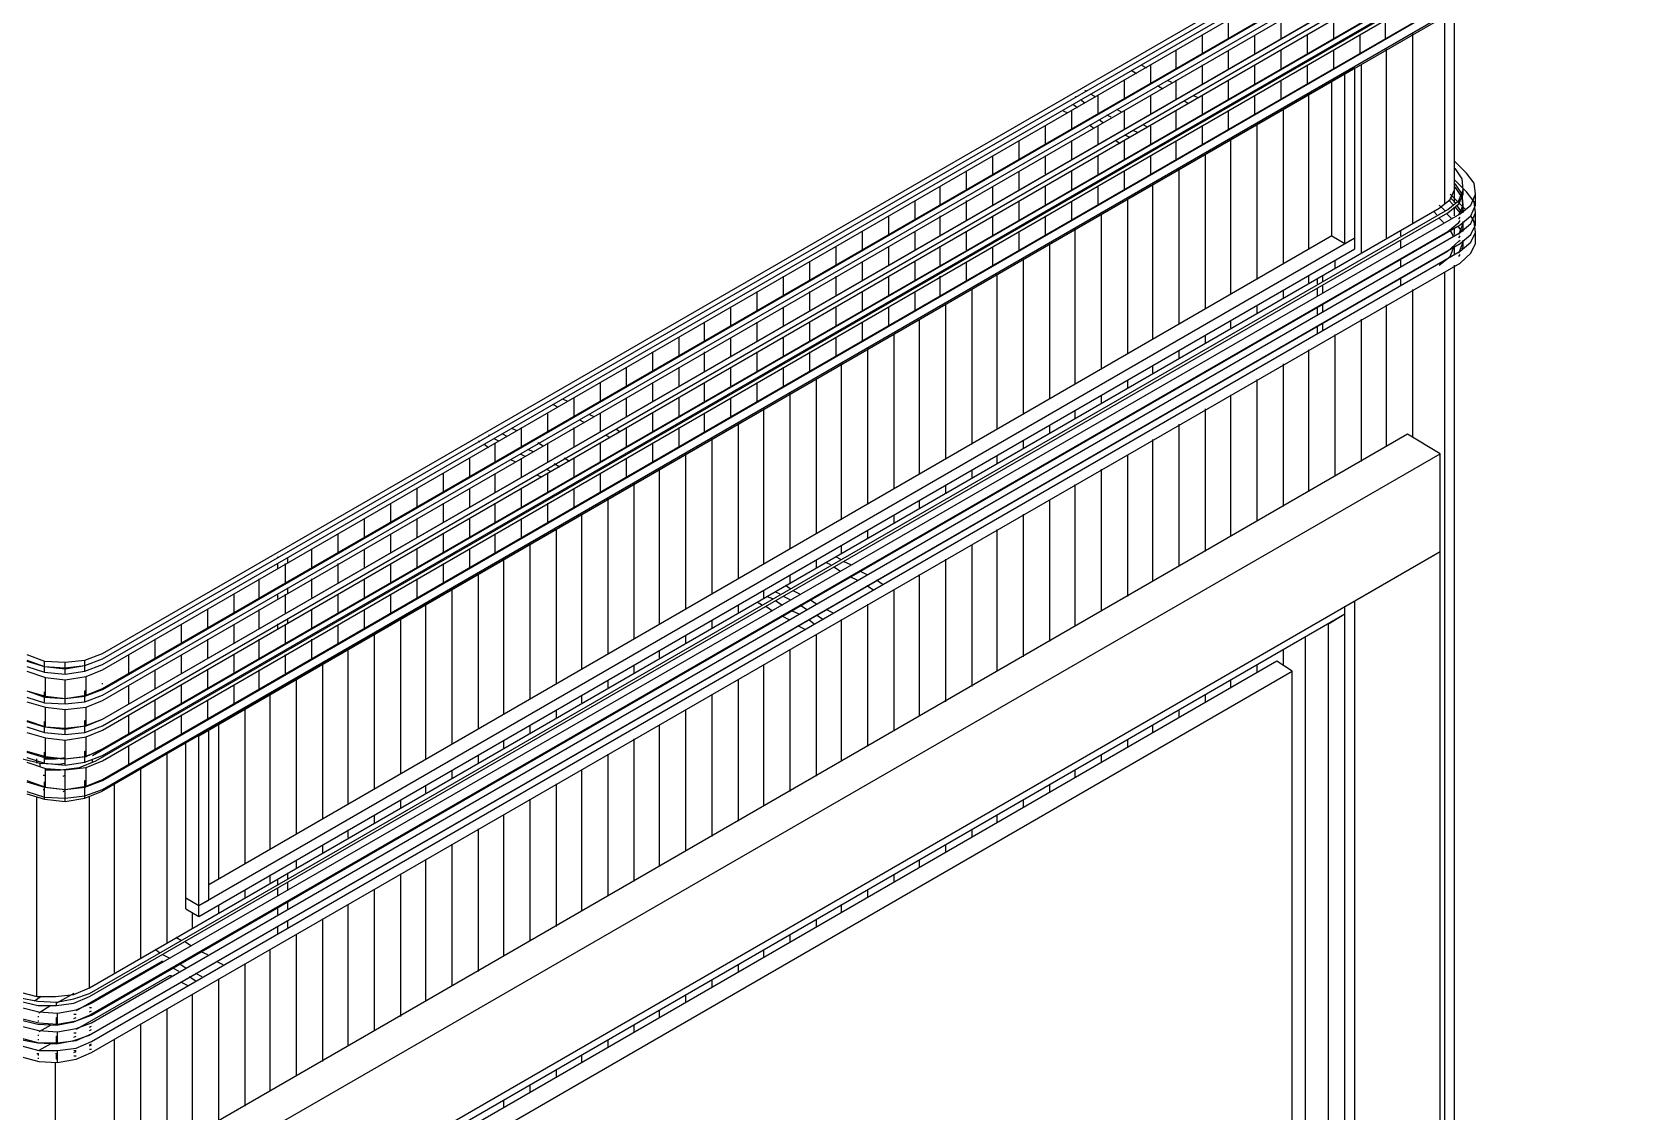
# Model space of a CAD drawing. Header units: inches. Extents: x 0.3 to 16.2, y 0.3 to 11.4.
# Drawn here: x 13.298 to 13.869, y 8.403 to 8.79 of the extents above; entities that cross this region are included whole.
import ezdxf

# ---------------------------------------------------------------- set-up
doc = ezdxf.new("R2010")
doc.units = ezdxf.units.IN
doc.header["$LTSCALE"] = 0.009843
doc.header["$MEASUREMENT"] = 0
doc.layers.add('GEOMETRY', color=7, linetype='Continuous')

msp = doc.modelspace()

# ---------------------------------------------------------------- linework, layer by layer
at = {"layer": 'GEOMETRY'}
for p, q in [((13.32323, 8.56693), (13.86535, 8.87992)), ((13.32323, 8.56693), (13.86535, 8.87992)), ((13.32323, 8.56496), (13.86535, 8.87795)), ((13.32323, 8.56496), (13.86535, 8.87795)), ((13.32323, 8.56496), (13.86535, 8.87795)), ((13.32323, 8.56299), (13.86535, 8.87598)), ((13.32323, 8.56102), (13.8685, 8.87598)), ((13.32323, 8.56102), (13.8685, 8.87598)), ((13.32323, 8.55433), (13.8685, 8.86929)), ((13.32323, 8.55394), (13.86535, 8.86732)), ((13.32323, 8.55394), (13.86535, 8.86732)), ((13.32323, 8.55394), (13.86535, 8.86732)), ((13.32323, 8.55197), (13.86535, 8.86496)), ((13.32323, 8.55), (13.8685, 8.86496)), ((13.32323, 8.55), (13.8685, 8.86496)), ((13.32323, 8.54331), (13.8685, 8.85827)), ((13.32323, 8.54331), (13.86535, 8.8563)), ((13.32323, 8.54331), (13.86535, 8.8563)), ((13.32323, 8.54331), (13.86535, 8.8563)), ((13.32323, 8.54094), (13.86535, 8.85433)), ((13.32323, 8.53937), (13.8685, 8.85433)), ((13.32323, 8.53937), (13.8685, 8.85433)), ((13.32323, 8.53268), (13.8685, 8.84724)), ((13.32323, 8.53228), (13.86535, 8.84528)), ((13.32323, 8.53228), (13.86535, 8.84528)), ((13.32323, 8.53228), (13.86535, 8.84528)), ((13.32323, 8.53031), (13.86535, 8.84331)), ((13.32323, 8.52835), (13.8685, 8.84331)), ((13.32323, 8.52835), (13.8685, 8.84331)), ((13.32323, 8.52165), (13.8685, 8.83661)), ((13.32323, 8.52126), (13.86535, 8.83465)), ((13.32323, 8.51811), (13.86299, 8.82992)), ((13.32283, 8.51732), (13.85748, 8.82598)), ((13.31969, 8.53031), (13.81575, 8.81693)), ((13.31969, 8.53031), (13.81575, 8.81693)), ((13.32087, 8.52835), (13.82874, 8.82165)), ((13.32087, 8.52835), (13.82874, 8.82165)), ((13.72756, 8.7878), (13.72756, 8.79449)), ((13.74646, 8.7878), (13.74646, 8.79449)), ((13.76535, 8.7878), (13.76535, 8.79449)), ((13.78386, 8.7878), (13.78386, 8.79449)), ((13.80512, 8.72835), (13.80512, 8.79567)), ((13.80866, 8.73346), (13.80866, 8.79803)), ((13.80866, 8.72874), (13.80866, 8.79803)), ((13.71811, 8.78228), (13.71811, 8.78898)), ((13.73701, 8.78228), (13.73701, 8.78898)), ((13.75591, 8.78228), (13.75591, 8.78898)), ((13.7748, 8.78228), (13.7748, 8.78898)), ((13.7937, 8.72126), (13.7937, 8.78937)), ((13.70866, 8.77677), (13.70866, 8.78346)), ((13.72756, 8.77677), (13.72756, 8.78346)), ((13.74646, 8.77677), (13.74646, 8.78346)), ((13.76535, 8.77677), (13.76535, 8.78346)), ((13.78425, 8.71614), (13.78425, 8.78386)), ((13.35787, 8.5374), (13.77283, 8.77717)), ((13.69094, 8.77717), (13.69094, 8.77717)), ((13.69094, 8.77717), (13.69094, 8.77717)), ((13.69449, 8.77953), (13.69449, 8.77913)), ((13.69449, 8.77953), (13.69449, 8.77913)), ((13.69606, 8.77835), (13.69803, 8.77717)), ((13.69606, 8.77835), (13.69803, 8.77717)), ((13.69961, 8.77126), (13.69961, 8.77835)), ((13.71811, 8.77126), (13.71811, 8.77835)), ((13.73701, 8.77126), (13.73701, 8.77835)), ((13.75591, 8.77126), (13.75591, 8.77835)), ((13.76929, 8.7752), (13.77283, 8.77717)), ((13.76929, 8.7752), (13.77283, 8.77717)), ((13.77283, 8.71614), (13.77283, 8.77717)), ((13.7752, 8.71063), (13.7752, 8.77835)), ((13.69016, 8.76614), (13.69016, 8.77283)), ((13.69252, 8.77638), (13.69449, 8.7752)), ((13.69252, 8.77638), (13.69449, 8.7752)), ((13.70551, 8.77283), (13.70709, 8.77205)), ((13.70551, 8.77283), (13.70709, 8.77205)), ((13.70866, 8.76614), (13.70866, 8.77283)), ((13.72756, 8.76614), (13.72756, 8.77283)), ((13.74646, 8.76614), (13.74646, 8.77283)), ((13.76457, 8.71693), (13.76457, 8.77244)), ((13.76929, 8.71417), (13.76929, 8.7752)), ((13.67283, 8.76654), (13.67244, 8.76693)), ((13.67598, 8.76457), (13.67441, 8.76575)), ((13.67638, 8.7689), (13.67598, 8.7689)), ((13.67953, 8.76693), (13.67795, 8.76772)), ((13.68071, 8.76063), (13.68071, 8.76732)), ((13.69961, 8.76063), (13.69961, 8.76732)), ((13.70197, 8.77087), (13.70394, 8.76969)), ((13.70197, 8.77087), (13.70394, 8.76969)), ((13.71496, 8.76732), (13.71654, 8.76654)), ((13.71496, 8.76732), (13.71654, 8.76654)), ((13.71811, 8.76063), (13.71811, 8.76732)), ((13.73701, 8.76063), (13.73701, 8.76732)), ((13.7563, 8.7122), (13.7563, 8.76772)), ((13.66614, 8.76299), (13.66614, 8.76299)), ((13.66811, 8.76181), (13.66969, 8.76102)), ((13.66969, 8.76496), (13.66969, 8.76496)), ((13.66969, 8.76496), (13.66969, 8.76496)), ((13.66969, 8.76496), (13.66969, 8.76496)), ((13.66969, 8.76496), (13.66969, 8.76496)), ((13.67126, 8.75512), (13.67126, 8.76181)), ((13.67165, 8.76417), (13.67323, 8.76299)), ((13.67165, 8.76417), (13.67323, 8.76299)), ((13.67165, 8.76417), (13.67323, 8.76299)), ((13.67165, 8.76417), (13.67323, 8.76299)), ((13.68543, 8.75945), (13.68386, 8.76024)), ((13.68898, 8.76142), (13.6874, 8.7622)), ((13.69016, 8.75512), (13.69016, 8.76181)), ((13.70866, 8.75512), (13.70866, 8.76181)), ((13.71142, 8.76535), (13.71299, 8.76457)), ((13.71142, 8.76535), (13.71299, 8.76457)), ((13.72756, 8.75512), (13.72756, 8.76181)), ((13.74724, 8.70669), (13.74724, 8.7622)), ((13.66181, 8.74961), (13.66181, 8.7563)), ((13.67756, 8.75669), (13.67913, 8.75551)), ((13.68071, 8.74961), (13.68071, 8.7563)), ((13.6811, 8.75866), (13.68268, 8.75748)), ((13.6811, 8.75866), (13.68268, 8.75748)), ((13.6811, 8.75866), (13.68268, 8.75748)), ((13.6811, 8.75866), (13.68268, 8.75748)), ((13.69488, 8.75394), (13.69331, 8.75472)), ((13.69843, 8.75591), (13.69685, 8.75669)), ((13.69961, 8.74961), (13.69961, 8.7563)), ((13.71811, 8.74961), (13.71811, 8.7563)), ((13.7378, 8.70118), (13.7378, 8.75709)), ((13.65236, 8.74409), (13.65236, 8.75118)), ((13.67126, 8.74409), (13.67126, 8.75118)), ((13.68701, 8.75118), (13.68858, 8.75)), ((13.69016, 8.75315), (13.69213, 8.75236)), ((13.69016, 8.75315), (13.69213, 8.75236)), ((13.69016, 8.75315), (13.69213, 8.75236)), ((13.69016, 8.75315), (13.69213, 8.75236)), ((13.69016, 8.74409), (13.69016, 8.75118)), ((13.70866, 8.74409), (13.70866, 8.75118)), ((13.72835, 8.69606), (13.72835, 8.75157)), ((13.64291, 8.73898), (13.64291, 8.74567)), ((13.66181, 8.73898), (13.66181, 8.74567)), ((13.68071, 8.73898), (13.68071, 8.74567)), ((13.69961, 8.73898), (13.69961, 8.74567)), ((13.71929, 8.69055), (13.71929, 8.74606)), ((13.81299, 8.73937), (13.80866, 8.7437)), ((13.63346, 8.73346), (13.63346, 8.74016)), ((13.65236, 8.73346), (13.65236, 8.74016)), ((13.67126, 8.73346), (13.67126, 8.74016)), ((13.69016, 8.73346), (13.69016, 8.74016)), ((13.70984, 8.68504), (13.70984, 8.74094)), ((13.80906, 8.74094), (13.80866, 8.74094)), ((13.81299, 8.73268), (13.80866, 8.73701)), ((13.81142, 8.7374), (13.80906, 8.74094)), ((13.81181, 8.73346), (13.81142, 8.7374)), ((13.81575, 8.73583), (13.81299, 8.73937)), ((13.62402, 8.72795), (13.62402, 8.73465)), ((13.64291, 8.72795), (13.64291, 8.73465)), ((13.66181, 8.72795), (13.66181, 8.73465)), ((13.68071, 8.72795), (13.68071, 8.73465)), ((13.70039, 8.67992), (13.70039, 8.73543)), ((13.80709, 8.72992), (13.80866, 8.73346)), ((13.8126, 8.72638), (13.80709, 8.73189)), ((13.80906, 8.73543), (13.80866, 8.73543)), ((13.80906, 8.73425), (13.80866, 8.73425)), ((13.81142, 8.73189), (13.80906, 8.73543)), ((13.81142, 8.73071), (13.80906, 8.73425)), ((13.81024, 8.72953), (13.81181, 8.73346)), ((13.81024, 8.72953), (13.81181, 8.73346)), ((13.81024, 8.72835), (13.81181, 8.73189)), ((13.81181, 8.72795), (13.81142, 8.73189)), ((13.81181, 8.73189), (13.81181, 8.73346)), ((13.81575, 8.72913), (13.81299, 8.73268)), ((13.81457, 8.72795), (13.81614, 8.73189)), ((13.81457, 8.72795), (13.81614, 8.73189)), ((13.81614, 8.73189), (13.81575, 8.73583)), ((13.81614, 8.72795), (13.81614, 8.73189)), ((13.3185, 8.44685), (13.80315, 8.72677)), ((13.3185, 8.44488), (13.8063, 8.72638)), ((13.3185, 8.44488), (13.8063, 8.72638)), ((13.61496, 8.72244), (13.61496, 8.72953)), ((13.63346, 8.72244), (13.63346, 8.72953)), ((13.65236, 8.72244), (13.65236, 8.72913)), ((13.67126, 8.72244), (13.67126, 8.72913)), ((13.69134, 8.67441), (13.69134, 8.72992)), ((13.80236, 8.72441), (13.80118, 8.72559)), ((13.80315, 8.72677), (13.80709, 8.72992)), ((13.80512, 8.72598), (13.80315, 8.72795)), ((13.8063, 8.72638), (13.81024, 8.72953)), ((13.8063, 8.72638), (13.81024, 8.72953)), ((13.8063, 8.7252), (13.81024, 8.72835)), ((13.80827, 8.72795), (13.80669, 8.72953)), ((13.80906, 8.72874), (13.80709, 8.73071)), ((13.80866, 8.72402), (13.80866, 8.72717)), ((13.81063, 8.7252), (13.80906, 8.72717)), ((13.81142, 8.7252), (13.80945, 8.72795)), ((13.81024, 8.72441), (13.81181, 8.72795)), ((13.81024, 8.72441), (13.81181, 8.72795)), ((13.81063, 8.7248), (13.81457, 8.72795)), ((13.81063, 8.7248), (13.81457, 8.72795)), ((13.81181, 8.72677), (13.81142, 8.73071)), ((13.81142, 8.72559), (13.81181, 8.72677)), ((13.81142, 8.72559), (13.81181, 8.72677)), ((13.81142, 8.72559), (13.81181, 8.72677)), ((13.81181, 8.72677), (13.81181, 8.72795)), ((13.81181, 8.7252), (13.81181, 8.72677)), ((13.81457, 8.72402), (13.81614, 8.72795)), ((13.81614, 8.7252), (13.81575, 8.72913)), ((13.3185, 8.4437), (13.8063, 8.7252)), ((13.31929, 8.44134), (13.81063, 8.7248)), ((13.31929, 8.44134), (13.81063, 8.7248)), ((13.31929, 8.43701), (13.81063, 8.72087)), ((13.60551, 8.71693), (13.60551, 8.72402)), ((13.62402, 8.71693), (13.62402, 8.72402)), ((13.64291, 8.71693), (13.64291, 8.72402)), ((13.66181, 8.71693), (13.66181, 8.72402)), ((13.68189, 8.6689), (13.68189, 8.7248)), ((13.80472, 8.72165), (13.80315, 8.72323)), ((13.80748, 8.72323), (13.80591, 8.7248)), ((13.8063, 8.7185), (13.81024, 8.72165)), ((13.81142, 8.7185), (13.80984, 8.72047)), ((13.81024, 8.72283), (13.81063, 8.72362)), ((13.81024, 8.72283), (13.81063, 8.72362)), ((13.81024, 8.72283), (13.81063, 8.72362)), ((13.81024, 8.72165), (13.81063, 8.72244)), ((13.81024, 8.71732), (13.81181, 8.72126)), ((13.81024, 8.71732), (13.81181, 8.72126)), ((13.81063, 8.72087), (13.81457, 8.72402)), ((13.81063, 8.71811), (13.81457, 8.72126)), ((13.81063, 8.71811), (13.81457, 8.72126)), ((13.81181, 8.72126), (13.81181, 8.72205)), ((13.81181, 8.71969), (13.81181, 8.72205)), ((13.81181, 8.71969), (13.81181, 8.72126)), ((13.81457, 8.72126), (13.81614, 8.7252)), ((13.81457, 8.72126), (13.81614, 8.7252)), ((13.81575, 8.72205), (13.81457, 8.72402)), ((13.81457, 8.71732), (13.81614, 8.72087)), ((13.81614, 8.71811), (13.81575, 8.72205)), ((13.81614, 8.72087), (13.81614, 8.7252)), ((13.3185, 8.43701), (13.8063, 8.7185)), ((13.31929, 8.43425), (13.81063, 8.71811)), ((13.31929, 8.43425), (13.81063, 8.71811)), ((13.31929, 8.43031), (13.81063, 8.71417)), ((13.35787, 8.47638), (13.77283, 8.71614)), ((13.35787, 8.47638), (13.77283, 8.71614)), ((13.76457, 8.71693), (13.36142, 8.48386)), ((13.59606, 8.71181), (13.59606, 8.7185)), ((13.61496, 8.71181), (13.61496, 8.7185)), ((13.63346, 8.71181), (13.63346, 8.7185)), ((13.65236, 8.71181), (13.65236, 8.7185)), ((13.67244, 8.66378), (13.67244, 8.71929)), ((13.76457, 8.71693), (13.76929, 8.71417)), ((13.76929, 8.71417), (13.77283, 8.71614)), ((13.77283, 8.7122), (13.77283, 8.71614)), ((13.78937, 8.71693), (13.78937, 8.7189)), ((13.78937, 8.7126), (13.78937, 8.71535)), ((13.8063, 8.71142), (13.81024, 8.71496)), ((13.80827, 8.71693), (13.80709, 8.7189)), ((13.80827, 8.71693), (13.80827, 8.71693)), ((13.80866, 8.71732), (13.80866, 8.71969)), ((13.81024, 8.71614), (13.81063, 8.71693)), ((13.81024, 8.71614), (13.81063, 8.71693)), ((13.81024, 8.71614), (13.81063, 8.71693)), ((13.81024, 8.71496), (13.81063, 8.71535)), ((13.81024, 8.71063), (13.81181, 8.71457)), ((13.81024, 8.71063), (13.81181, 8.71457)), ((13.81063, 8.71417), (13.81457, 8.71732)), ((13.81063, 8.71142), (13.81457, 8.71457)), ((13.81063, 8.71142), (13.81457, 8.71457)), ((13.81142, 8.7189), (13.81181, 8.71969)), ((13.81142, 8.7189), (13.81181, 8.71969)), ((13.81142, 8.7189), (13.81181, 8.71969)), ((13.81181, 8.7185), (13.81181, 8.71969)), ((13.81181, 8.71457), (13.81181, 8.71535)), ((13.81181, 8.71299), (13.81181, 8.71457)), ((13.81457, 8.71457), (13.81614, 8.71811)), ((13.81457, 8.71457), (13.81614, 8.71811)), ((13.81457, 8.71063), (13.81614, 8.71417)), ((13.81614, 8.71417), (13.81614, 8.71811)), ((13.3185, 8.42992), (13.8063, 8.71142)), ((13.31929, 8.42756), (13.81063, 8.71142)), ((13.31929, 8.42756), (13.81063, 8.71142)), ((13.35787, 8.47244), (13.77283, 8.7122)), ((13.58661, 8.7063), (13.58661, 8.71299)), ((13.60551, 8.7063), (13.60551, 8.71299)), ((13.62402, 8.7063), (13.62402, 8.71299)), ((13.64291, 8.7063), (13.64291, 8.71299)), ((13.65394, 8.65276), (13.65394, 8.70866)), ((13.66339, 8.65827), (13.66339, 8.71378)), ((13.78937, 8.70591), (13.78937, 8.70866)), ((13.80315, 8.7063), (13.80709, 8.70945)), ((13.80315, 8.7063), (13.80709, 8.70945)), ((13.80709, 8.70945), (13.80866, 8.71339)), ((13.80709, 8.70945), (13.80866, 8.71339)), ((13.80866, 8.71024), (13.80866, 8.71339)), ((13.80866, 8.71024), (13.80866, 8.71299)), ((13.81024, 8.70945), (13.81063, 8.71024)), ((13.81063, 8.70709), (13.81457, 8.71063)), ((13.81142, 8.7122), (13.81181, 8.71299)), ((13.31929, 8.42362), (13.81063, 8.70709)), ((13.57717, 8.70079), (13.57717, 8.70748)), ((13.59606, 8.70079), (13.59606, 8.70748)), ((13.61496, 8.70079), (13.61496, 8.70748)), ((13.63346, 8.70079), (13.63346, 8.70748)), ((13.64449, 8.64764), (13.64449, 8.70315)), ((13.76142, 8.70039), (13.76142, 8.70276)), ((13.76575, 8.70512), (13.76575, 8.70787)), ((13.80512, 7.9748), (13.80512, 8.70394)), ((13.80866, 7.98031), (13.80866, 8.7063)), ((13.80866, 8.17992), (13.80866, 8.7063)), ((13.56772, 8.69528), (13.56772, 8.70236)), ((13.58661, 8.69528), (13.58661, 8.70236)), ((13.60551, 8.69528), (13.60551, 8.70236)), ((13.62402, 8.69528), (13.62402, 8.70236)), ((13.63543, 8.64213), (13.63543, 8.69764)), ((13.74724, 8.69449), (13.74724, 8.69724)), ((13.7563, 8.7), (13.7563, 8.70236)), ((13.75945, 8.69961), (13.75945, 8.70157)), ((13.75945, 8.69528), (13.75945, 8.69803)), ((13.76142, 8.69646), (13.76142, 8.69921)), ((13.78937, 8.69921), (13.78937, 8.70197)), ((13.7937, 8.64449), (13.7937, 8.69764)), ((13.54882, 8.68465), (13.54882, 8.69134)), ((13.55827, 8.69016), (13.55827, 8.69685)), ((13.56772, 8.68465), (13.56772, 8.69134)), ((13.57717, 8.69016), (13.57717, 8.69685)), ((13.58661, 8.68465), (13.58661, 8.69134)), ((13.59606, 8.69016), (13.59606, 8.69685)), ((13.60551, 8.68465), (13.60551, 8.69134)), ((13.61496, 8.69016), (13.61496, 8.69685)), ((13.62598, 8.63661), (13.62598, 8.69252)), ((13.7378, 8.68898), (13.7378, 8.69173)), ((13.75945, 8.68858), (13.75945, 8.69134)), ((13.76142, 8.68976), (13.76142, 8.69252)), ((13.78425, 8.64134), (13.78425, 8.69213)), ((13.53937, 8.67913), (13.53937, 8.68583)), ((13.55827, 8.67913), (13.55827, 8.68583)), ((13.57717, 8.67913), (13.57717, 8.68583)), ((13.59606, 8.67913), (13.59606, 8.68583)), ((13.61654, 8.6315), (13.61654, 8.68701)), ((13.72835, 8.68386), (13.72835, 8.68622)), ((13.7752, 8.63583), (13.7752, 8.68701)), ((13.53031, 8.67362), (13.53031, 8.68031)), ((13.54882, 8.67362), (13.54882, 8.68031)), ((13.56772, 8.67362), (13.56772, 8.68031)), ((13.58661, 8.67362), (13.58661, 8.68031)), ((13.60748, 8.62598), (13.60748, 8.6815)), ((13.71929, 8.67835), (13.71929, 8.6811)), ((13.75945, 8.68189), (13.75945, 8.68465)), ((13.76142, 8.68307), (13.76142, 8.68543)), ((13.76575, 8.63071), (13.76575, 8.6815)), ((13.52087, 8.66811), (13.52087, 8.6752)), ((13.53937, 8.66811), (13.53937, 8.6752)), ((13.55827, 8.66811), (13.55827, 8.6752)), ((13.57717, 8.66811), (13.57717, 8.6752)), ((13.59803, 8.62047), (13.59803, 8.67638)), ((13.70984, 8.67283), (13.70984, 8.67559)), ((13.7563, 8.6252), (13.7563, 8.67598)), ((13.51142, 8.66299), (13.51142, 8.66969)), ((13.53031, 8.66299), (13.53031, 8.66969)), ((13.54882, 8.66299), (13.54882, 8.66969)), ((13.56772, 8.66299), (13.56772, 8.66969)), ((13.58858, 8.61496), (13.58858, 8.67087)), ((13.70039, 8.66772), (13.70039, 8.67008)), ((13.74724, 8.61969), (13.74724, 8.67087)), ((13.50197, 8.65748), (13.50197, 8.66417)), ((13.52087, 8.65748), (13.52087, 8.66417)), ((13.53937, 8.65748), (13.53937, 8.66417)), ((13.55827, 8.65748), (13.55827, 8.66417)), ((13.57953, 8.60984), (13.57953, 8.66535)), ((13.69134, 8.6622), (13.69134, 8.66496)), ((13.7378, 8.61457), (13.7378, 8.66535)), ((13.48307, 8.65748), (13.48307, 8.65748)), ((13.48307, 8.65748), (13.48307, 8.65748)), ((13.48661, 8.65945), (13.48661, 8.65945)), ((13.48661, 8.65945), (13.48661, 8.65945)), ((13.48858, 8.65827), (13.49016, 8.65748)), ((13.48858, 8.65827), (13.49016, 8.65748)), ((13.49252, 8.65197), (13.49252, 8.65866)), ((13.51142, 8.65197), (13.51142, 8.65866)), ((13.53031, 8.65197), (13.53031, 8.65866)), ((13.54882, 8.65197), (13.54882, 8.65866)), ((13.57008, 8.60433), (13.57008, 8.66024)), ((13.68189, 8.65669), (13.68189, 8.65945)), ((13.72835, 8.60906), (13.72835, 8.65984)), ((13.48307, 8.64646), (13.48307, 8.65315)), ((13.48504, 8.6563), (13.48661, 8.65551)), ((13.48504, 8.6563), (13.48661, 8.65551)), ((13.49803, 8.65276), (13.49961, 8.65197)), ((13.49803, 8.65276), (13.49961, 8.65197)), ((13.50197, 8.64646), (13.50197, 8.65315)), ((13.52087, 8.64646), (13.52087, 8.65315)), ((13.53937, 8.64646), (13.53937, 8.65315)), ((13.56063, 8.59882), (13.56063, 8.65472)), ((13.67244, 8.65118), (13.67244, 8.65394)), ((13.71929, 8.60354), (13.71929, 8.65472)), ((13.79173, 8.64567), (13.32953, 8.37874)), ((13.46496, 8.64685), (13.46496, 8.64685)), ((13.4685, 8.64488), (13.46693, 8.64567)), ((13.4685, 8.64882), (13.4685, 8.64882)), ((13.47205, 8.64685), (13.47047, 8.64764)), ((13.47362, 8.64094), (13.47362, 8.64803)), ((13.49252, 8.64094), (13.49252, 8.64803)), ((13.49449, 8.65079), (13.49606, 8.65)), ((13.49449, 8.65079), (13.49606, 8.65)), ((13.50748, 8.64764), (13.50906, 8.64646)), ((13.50748, 8.64764), (13.50906, 8.64646)), ((13.51142, 8.64094), (13.51142, 8.64803)), ((13.53031, 8.64094), (13.53031, 8.64803)), ((13.55157, 8.5937), (13.55157, 8.64921)), ((13.66339, 8.64606), (13.66339, 8.64882)), ((13.70984, 8.59843), (13.70984, 8.64921)), ((13.80354, 8.63858), (13.79173, 8.64567)), ((13.45827, 8.64331), (13.45866, 8.64291)), ((13.46024, 8.64213), (13.46181, 8.64094)), ((13.46181, 8.64528), (13.4622, 8.64528)), ((13.46181, 8.64528), (13.4622, 8.64528)), ((13.46181, 8.64528), (13.4622, 8.64528)), ((13.46181, 8.64528), (13.4622, 8.64528)), ((13.46378, 8.64409), (13.46535, 8.64331)), ((13.46378, 8.64409), (13.46535, 8.64331)), ((13.46378, 8.64409), (13.46535, 8.64331)), ((13.46378, 8.64409), (13.46535, 8.64331)), ((13.46417, 8.63583), (13.46417, 8.64252)), ((13.47795, 8.63937), (13.47598, 8.64016)), ((13.4815, 8.64134), (13.47953, 8.64252)), ((13.48307, 8.63583), (13.48307, 8.64252)), ((13.50197, 8.63583), (13.50197, 8.64252)), ((13.50394, 8.64528), (13.50551, 8.64449)), ((13.50394, 8.64528), (13.50551, 8.64449)), ((13.52087, 8.63583), (13.52087, 8.64252)), ((13.54213, 8.58819), (13.54213, 8.64409)), ((13.65394, 8.64055), (13.65394, 8.64331)), ((13.70039, 8.59291), (13.70039, 8.6437)), ((13.34134, 8.37205), (13.80354, 8.63858)), ((13.34134, 8.37205), (13.80354, 8.63858)), ((13.45512, 8.63031), (13.45512, 8.63701)), ((13.46969, 8.63661), (13.47126, 8.63583)), ((13.47323, 8.63858), (13.4748, 8.6378)), ((13.47323, 8.63858), (13.4748, 8.6378)), ((13.47323, 8.63858), (13.4748, 8.6378)), ((13.47323, 8.63858), (13.4748, 8.6378)), ((13.47362, 8.63031), (13.47362, 8.63701)), ((13.4874, 8.63386), (13.48543, 8.63504)), ((13.49094, 8.63583), (13.48898, 8.63701)), ((13.49252, 8.63031), (13.49252, 8.63701)), ((13.51142, 8.63031), (13.51142, 8.63701)), ((13.53268, 8.58268), (13.53268, 8.63858)), ((13.64449, 8.63504), (13.64449, 8.6378)), ((13.69134, 8.5874), (13.69134, 8.63819)), ((13.80354, 8.60354), (13.80354, 8.63858)), ((13.44567, 8.6248), (13.44567, 8.6315)), ((13.46417, 8.6248), (13.46417, 8.6315)), ((13.47913, 8.6311), (13.48071, 8.63031)), ((13.48268, 8.63307), (13.48425, 8.63228)), ((13.48268, 8.63307), (13.48425, 8.63228)), ((13.48268, 8.63307), (13.48425, 8.63228)), ((13.48268, 8.63307), (13.48425, 8.63228)), ((13.48307, 8.6248), (13.48307, 8.6315)), ((13.50197, 8.6248), (13.50197, 8.6315)), ((13.52323, 8.57756), (13.52323, 8.63307)), ((13.63543, 8.62992), (13.63543, 8.63268)), ((13.68189, 8.58228), (13.68189, 8.63307)), ((13.43622, 8.61929), (13.43622, 8.62638)), ((13.45512, 8.61929), (13.45512, 8.62598)), ((13.47362, 8.61929), (13.47362, 8.62598)), ((13.49252, 8.61929), (13.49252, 8.62598)), ((13.51417, 8.57205), (13.51417, 8.62795)), ((13.62598, 8.62441), (13.62598, 8.62717)), ((13.67244, 8.57677), (13.67244, 8.62756)), ((13.42677, 8.61378), (13.42677, 8.62087)), ((13.44567, 8.61378), (13.44567, 8.62087)), ((13.46417, 8.61378), (13.46417, 8.62087)), ((13.48307, 8.61378), (13.48307, 8.62087)), ((13.50472, 8.56654), (13.50472, 8.62244)), ((13.61654, 8.6189), (13.61654, 8.62165)), ((13.66339, 8.57126), (13.66339, 8.62205)), ((13.41732, 8.60866), (13.41732, 8.61535)), ((13.43622, 8.60866), (13.43622, 8.61535)), ((13.45512, 8.60866), (13.45512, 8.61535)), ((13.47362, 8.60866), (13.47362, 8.61535)), ((13.48622, 8.55591), (13.48622, 8.61142)), ((13.49528, 8.56142), (13.49528, 8.61693)), ((13.60748, 8.61378), (13.60748, 8.61654)), ((13.64449, 8.56063), (13.64449, 8.61142)), ((13.65394, 8.56575), (13.65394, 8.61693)), ((13.40787, 8.60315), (13.40787, 8.60984)), ((13.42677, 8.60315), (13.42677, 8.60984)), ((13.44567, 8.60315), (13.44567, 8.60984)), ((13.46417, 8.60315), (13.46417, 8.60984)), ((13.47677, 8.55039), (13.47677, 8.6063)), ((13.59803, 8.60827), (13.59803, 8.61102)), ((13.63543, 8.55512), (13.63543, 8.60591)), ((13.34134, 8.33661), (13.80354, 8.60354)), ((13.38622, 8.60118), (13.38622, 8.60157)), ((13.38622, 8.60118), (13.38622, 8.60157)), ((13.38976, 8.60315), (13.38976, 8.60354)), ((13.38976, 8.59921), (13.38976, 8.60118)), ((13.39843, 8.59764), (13.39843, 8.60433)), ((13.41732, 8.59764), (13.41732, 8.60433)), ((13.43622, 8.59764), (13.43622, 8.60433)), ((13.45512, 8.59764), (13.45512, 8.60433)), ((13.46732, 8.54528), (13.46732, 8.60079)), ((13.57953, 8.59764), (13.57953, 8.60039)), ((13.58661, 8.60157), (13.58819, 8.60079)), ((13.58661, 8.60157), (13.58819, 8.60079)), ((13.58858, 8.60276), (13.58858, 8.60551)), ((13.58937, 8.6), (13.59173, 8.59882)), ((13.58937, 8.6), (13.59173, 8.59882)), ((13.62598, 8.54961), (13.62598, 8.60079)), ((13.77283, 8.58583), (13.80354, 8.60354)), ((13.77283, 8.58583), (13.80354, 8.60354)), ((13.80354, 8.04961), (13.80354, 8.60354)), ((13.38622, 8.59724), (13.38622, 8.59921)), ((13.38622, 8.59724), (13.38622, 8.59921)), ((13.38898, 8.59213), (13.38898, 8.59921)), ((13.40787, 8.59213), (13.40787, 8.59921)), ((13.42677, 8.59213), (13.42677, 8.59921)), ((13.44567, 8.59213), (13.44567, 8.59921)), ((13.45827, 8.53976), (13.45827, 8.59528)), ((13.57008, 8.59213), (13.57008, 8.59488)), ((13.58307, 8.59961), (13.58465, 8.59882)), ((13.58307, 8.59961), (13.58465, 8.59882)), ((13.58583, 8.59803), (13.58819, 8.59646)), ((13.58583, 8.59803), (13.58819, 8.59646)), ((13.59173, 8.59449), (13.59409, 8.59331)), ((13.59173, 8.59449), (13.59409, 8.59331)), ((13.59528, 8.59646), (13.59764, 8.59528)), ((13.59528, 8.59646), (13.59764, 8.59528)), ((13.61654, 8.54449), (13.61654, 8.59528)), ((13.37953, 8.58701), (13.37953, 8.5937)), ((13.38976, 8.58858), (13.38976, 8.59055)), ((13.39843, 8.58701), (13.39843, 8.5937)), ((13.41732, 8.58701), (13.41732, 8.5937)), ((13.43622, 8.58701), (13.43622, 8.5937)), ((13.44882, 8.53425), (13.44882, 8.59016)), ((13.56063, 8.58661), (13.56063, 8.58937)), ((13.56654, 8.58819), (13.56496, 8.58898)), ((13.57008, 8.59016), (13.5685, 8.59134)), ((13.57362, 8.58819), (13.57126, 8.58937)), ((13.59764, 8.59134), (13.6, 8.58976)), ((13.59764, 8.59134), (13.6, 8.58976)), ((13.60118, 8.59331), (13.60354, 8.59173)), ((13.60118, 8.59331), (13.60354, 8.59173)), ((13.60748, 8.53898), (13.60748, 8.58976)), ((13.37047, 8.5815), (13.37047, 8.58819)), ((13.38622, 8.58661), (13.38622, 8.58819)), ((13.38622, 8.58661), (13.38622, 8.58819)), ((13.38898, 8.5815), (13.38898, 8.58819)), ((13.40787, 8.5815), (13.40787, 8.58819)), ((13.42677, 8.5815), (13.42677, 8.58819)), ((13.43937, 8.52913), (13.43937, 8.58465)), ((13.55157, 8.5815), (13.55157, 8.58425)), ((13.55827, 8.58543), (13.56024, 8.58425)), ((13.56142, 8.58386), (13.56378, 8.58228)), ((13.56181, 8.5874), (13.56378, 8.58661)), ((13.56181, 8.5874), (13.56378, 8.58661)), ((13.56181, 8.5874), (13.56378, 8.58661)), ((13.56181, 8.5874), (13.56378, 8.58661)), ((13.56496, 8.58583), (13.56732, 8.58425)), ((13.56496, 8.58583), (13.56732, 8.58425)), ((13.56496, 8.58583), (13.56732, 8.58425)), ((13.56496, 8.58583), (13.56732, 8.58425)), ((13.57008, 8.58622), (13.56772, 8.5874)), ((13.57598, 8.58268), (13.57362, 8.58425)), ((13.57953, 8.58465), (13.57717, 8.58622)), ((13.59803, 8.53346), (13.59803, 8.58465)), ((13.76929, 8.5811), (13.76929, 8.58386)), ((13.77283, 8.03189), (13.77283, 8.58583)), ((13.35157, 8.57047), (13.35157, 8.57717)), ((13.36102, 8.57598), (13.36102, 8.58268)), ((13.37047, 8.57047), (13.37047, 8.57717)), ((13.37205, 8.35157), (13.76929, 8.5811)), ((13.37953, 8.57598), (13.37953, 8.58268)), ((13.38622, 8.57559), (13.38622, 8.57756)), ((13.38622, 8.57559), (13.38622, 8.57756)), ((13.38898, 8.57047), (13.38898, 8.57717)), ((13.38976, 8.57756), (13.38976, 8.57953)), ((13.39843, 8.57598), (13.39843, 8.58268)), ((13.40787, 8.57047), (13.40787, 8.57717)), ((13.41732, 8.57598), (13.41732, 8.58268)), ((13.43031, 8.52362), (13.43031, 8.57913)), ((13.54213, 8.57598), (13.54213, 8.57874)), ((13.56732, 8.58031), (13.56969, 8.57913)), ((13.57087, 8.58228), (13.57323, 8.5811)), ((13.57087, 8.58228), (13.57323, 8.5811)), ((13.57087, 8.58228), (13.57323, 8.5811)), ((13.57087, 8.58228), (13.57323, 8.5811)), ((13.57677, 8.57913), (13.57874, 8.57756)), ((13.57677, 8.57913), (13.57874, 8.57756)), ((13.57677, 8.57913), (13.57874, 8.57756)), ((13.57677, 8.57913), (13.57874, 8.57756)), ((13.58189, 8.57913), (13.57953, 8.58071)), ((13.58543, 8.5815), (13.58307, 8.58268)), ((13.58858, 8.52835), (13.58858, 8.57913)), ((13.76339, 8.57756), (13.76929, 8.5811)), ((13.76339, 8.57756), (13.76929, 8.5811)), ((13.76339, 8.0374), (13.76339, 8.57756)), ((13.76929, 8.04055), (13.76929, 8.5811)), ((13.34213, 8.56496), (13.34213, 8.57205)), ((13.36102, 8.56496), (13.36102, 8.57205)), ((13.37953, 8.56496), (13.37953, 8.57205)), ((13.39843, 8.56496), (13.39843, 8.57205)), ((13.42087, 8.51811), (13.42087, 8.57402)), ((13.53268, 8.57047), (13.53268, 8.57323)), ((13.57323, 8.57677), (13.57559, 8.57559)), ((13.57953, 8.52283), (13.57953, 8.57362)), ((13.75512, 8.04213), (13.75512, 8.57283)), ((13.29606, 8.56654), (13.30236, 8.56417)), ((13.29606, 8.56654), (13.30236, 8.56417)), ((13.31693, 8.56457), (13.32323, 8.56693)), ((13.31693, 8.56457), (13.32323, 8.56693)), ((13.33268, 8.55984), (13.33268, 8.56654)), ((13.35157, 8.55984), (13.35157, 8.56654)), ((13.37047, 8.55984), (13.37047, 8.56654)), ((13.38898, 8.55984), (13.38898, 8.56654)), ((13.41142, 8.51299), (13.41142, 8.5685)), ((13.52323, 8.56535), (13.52323, 8.56811)), ((13.57008, 8.51732), (13.57008, 8.5685)), ((13.74724, 8.5626), (13.74724, 8.56811)), ((13.29606, 8.56457), (13.30236, 8.5622)), ((13.29606, 8.56417), (13.30236, 8.5622)), ((13.29606, 8.56417), (13.30236, 8.5622)), ((13.29606, 8.5622), (13.30236, 8.56024)), ((13.29606, 8.56063), (13.30276, 8.55827)), ((13.29606, 8.56063), (13.30276, 8.55827)), ((13.30236, 8.5622), (13.30236, 8.56417)), ((13.30236, 8.56417), (13.30984, 8.56378)), ((13.30236, 8.56417), (13.30984, 8.56378)), ((13.30236, 8.5622), (13.30984, 8.56181)), ((13.30236, 8.56024), (13.30236, 8.5622)), ((13.30236, 8.5622), (13.30984, 8.56142)), ((13.30236, 8.5622), (13.30984, 8.56142)), ((13.30236, 8.56024), (13.30984, 8.55945)), ((13.30984, 8.56378), (13.31693, 8.56457)), ((13.30984, 8.56378), (13.31693, 8.56457)), ((13.30984, 8.56181), (13.30984, 8.56378)), ((13.30984, 8.56181), (13.31693, 8.5626)), ((13.30984, 8.56142), (13.31693, 8.5626)), ((13.30984, 8.56142), (13.31693, 8.5626)), ((13.30984, 8.55945), (13.30984, 8.56142)), ((13.30984, 8.55945), (13.31693, 8.56063)), ((13.31693, 8.5626), (13.32323, 8.56496)), ((13.31693, 8.5626), (13.32323, 8.56496)), ((13.31693, 8.5626), (13.32323, 8.56496)), ((13.31693, 8.5626), (13.31693, 8.56457)), ((13.31693, 8.56063), (13.32323, 8.56299)), ((13.31693, 8.56063), (13.31693, 8.5626)), ((13.31732, 8.55866), (13.32323, 8.56102)), ((13.31732, 8.55866), (13.32323, 8.56102)), ((13.34213, 8.55433), (13.34213, 8.56102)), ((13.36102, 8.55433), (13.36102, 8.56102)), ((13.74488, 8.56417), (13.37677, 8.35157)), ((13.37953, 8.55433), (13.37953, 8.56102)), ((13.38268, 8.34803), (13.75039, 8.56063)), ((13.38268, 8.34803), (13.75039, 8.56063)), ((13.40236, 8.50748), (13.40236, 8.56299)), ((13.51417, 8.55984), (13.51417, 8.5626)), ((13.56063, 8.5122), (13.56063, 8.56299)), ((13.7378, 8.56024), (13.7378, 8.5626)), ((13.75039, 8.56063), (13.74488, 8.56417)), ((13.75039, 8.04488), (13.75039, 8.56063)), ((13.30276, 8.55157), (13.30276, 8.55827)), ((13.30276, 8.55827), (13.30984, 8.55748)), ((13.30276, 8.55827), (13.30984, 8.55748)), ((13.30984, 8.55748), (13.31732, 8.55866)), ((13.30984, 8.55748), (13.31732, 8.55866)), ((13.30984, 8.55079), (13.30984, 8.55748)), ((13.31732, 8.55197), (13.31732, 8.55866)), ((13.32323, 8.55591), (13.32323, 8.5563)), ((13.32323, 8.55591), (13.32323, 8.5563)), ((13.33268, 8.54882), (13.33268, 8.55551)), ((13.35157, 8.54882), (13.35157, 8.55551)), ((13.37047, 8.54882), (13.37047, 8.55551)), ((13.39291, 8.50197), (13.39291, 8.55787)), ((13.50472, 8.55433), (13.50472, 8.55709)), ((13.55157, 8.50669), (13.55157, 8.55748)), ((13.72835, 8.55472), (13.72835, 8.55748)), ((13.29606, 8.55354), (13.30276, 8.55157)), ((13.29606, 8.55354), (13.30236, 8.55118)), ((13.29606, 8.55354), (13.30236, 8.55118)), ((13.29606, 8.55354), (13.30236, 8.55118)), ((13.29606, 8.55118), (13.30236, 8.54921)), ((13.29606, 8.54961), (13.30276, 8.54764)), ((13.29606, 8.54961), (13.30276, 8.54764)), ((13.30236, 8.55118), (13.30236, 8.55315)), ((13.30236, 8.55118), (13.30984, 8.55079)), ((13.30236, 8.54921), (13.30236, 8.55118)), ((13.30236, 8.55118), (13.30984, 8.55079)), ((13.30236, 8.55118), (13.30984, 8.55079)), ((13.30236, 8.54921), (13.30984, 8.54882)), ((13.30276, 8.55157), (13.30984, 8.55079)), ((13.30984, 8.55079), (13.30984, 8.55276)), ((13.30984, 8.55079), (13.31732, 8.55197)), ((13.30984, 8.55079), (13.31693, 8.55157)), ((13.30984, 8.55079), (13.31693, 8.55157)), ((13.30984, 8.55079), (13.31693, 8.55157)), ((13.30984, 8.54882), (13.30984, 8.55079)), ((13.30984, 8.54882), (13.31693, 8.54961)), ((13.31693, 8.55157), (13.32323, 8.55394)), ((13.31693, 8.55157), (13.32323, 8.55394)), ((13.31693, 8.55157), (13.32323, 8.55394)), ((13.31693, 8.55157), (13.31693, 8.55354)), ((13.31693, 8.55354), (13.31732, 8.55354)), ((13.31693, 8.55354), (13.31732, 8.55354)), ((13.31693, 8.54961), (13.32323, 8.55197)), ((13.31693, 8.54961), (13.31693, 8.55157)), ((13.31732, 8.55197), (13.32323, 8.55433)), ((13.31732, 8.54764), (13.32323, 8.55)), ((13.31732, 8.54764), (13.32323, 8.55)), ((13.34213, 8.54331), (13.34213, 8.55)), ((13.36102, 8.54331), (13.36102, 8.55)), ((13.38346, 8.49685), (13.38346, 8.55236)), ((13.49528, 8.54921), (13.49528, 8.55197)), ((13.54213, 8.50118), (13.54213, 8.55236)), ((13.71929, 8.54921), (13.71929, 8.55197)), ((13.30276, 8.54055), (13.30276, 8.54764)), ((13.30276, 8.54764), (13.30984, 8.54685)), ((13.30276, 8.54764), (13.30984, 8.54685)), ((13.30984, 8.54685), (13.31732, 8.54764)), ((13.30984, 8.54685), (13.31732, 8.54764)), ((13.30984, 8.54016), (13.30984, 8.54685)), ((13.31693, 8.54094), (13.32323, 8.54331)), ((13.31693, 8.54094), (13.32323, 8.54331)), ((13.31693, 8.54094), (13.32323, 8.54331)), ((13.31732, 8.54094), (13.31732, 8.54764)), ((13.31732, 8.54094), (13.32323, 8.54331)), ((13.32323, 8.54528), (13.32323, 8.54528)), ((13.32323, 8.54528), (13.32323, 8.54528)), ((13.33268, 8.5378), (13.33268, 8.54488)), ((13.35157, 8.5378), (13.35157, 8.54488)), ((13.37441, 8.49134), (13.37441, 8.54685)), ((13.48622, 8.5437), (13.48622, 8.54646)), ((13.53268, 8.49606), (13.53268, 8.54685)), ((13.70984, 8.54409), (13.70984, 8.54646)), ((13.29606, 8.54291), (13.30276, 8.54055)), ((13.29606, 8.54252), (13.30236, 8.54055)), ((13.29606, 8.54252), (13.30236, 8.54055)), ((13.29606, 8.54252), (13.30236, 8.54055)), ((13.29606, 8.54055), (13.30236, 8.53858)), ((13.29606, 8.53858), (13.30276, 8.53661)), ((13.29606, 8.53858), (13.30276, 8.53661)), ((13.30236, 8.54055), (13.30236, 8.54252)), ((13.30236, 8.54055), (13.30984, 8.53976)), ((13.30236, 8.53858), (13.30236, 8.54055)), ((13.30236, 8.54055), (13.30984, 8.53976)), ((13.30236, 8.54055), (13.30984, 8.53976)), ((13.30236, 8.53858), (13.30984, 8.5378)), ((13.30276, 8.54055), (13.30984, 8.54016)), ((13.30984, 8.53976), (13.30984, 8.54173)), ((13.30984, 8.54016), (13.31732, 8.54094)), ((13.30984, 8.53976), (13.31693, 8.54094)), ((13.30984, 8.53976), (13.31693, 8.54094)), ((13.30984, 8.53976), (13.31693, 8.54094)), ((13.30984, 8.5378), (13.30984, 8.53976)), ((13.30984, 8.5378), (13.31693, 8.53858)), ((13.31693, 8.54094), (13.31693, 8.54291)), ((13.31693, 8.54291), (13.31732, 8.54291)), ((13.31693, 8.54291), (13.31732, 8.54291)), ((13.31693, 8.53858), (13.31693, 8.54094)), ((13.31693, 8.53858), (13.32323, 8.54094)), ((13.31732, 8.53701), (13.32323, 8.53937)), ((13.31732, 8.53701), (13.32323, 8.53937)), ((13.34213, 8.53268), (13.34213, 8.53937)), ((13.35787, 8.5374), (13.36142, 8.53976)), ((13.35787, 8.5374), (13.36142, 8.53976)), ((13.35787, 8.47638), (13.35787, 8.5374)), ((13.36142, 8.47835), (13.36142, 8.53976)), ((13.36496, 8.48583), (13.36496, 8.54173)), ((13.47677, 8.53819), (13.47677, 8.54094)), ((13.52323, 8.49055), (13.52323, 8.54134)), ((13.70039, 8.53858), (13.70039, 8.54134)), ((13.29606, 8.53189), (13.30276, 8.52992)), ((13.30276, 8.52992), (13.30276, 8.53661)), ((13.30276, 8.53661), (13.30984, 8.53583)), ((13.30276, 8.53661), (13.30984, 8.53583)), ((13.30984, 8.53583), (13.31732, 8.53701)), ((13.30984, 8.53583), (13.31732, 8.53701)), ((13.30984, 8.52913), (13.30984, 8.53583)), ((13.31693, 8.52992), (13.32323, 8.53228)), ((13.31693, 8.52992), (13.32323, 8.53228)), ((13.31693, 8.52992), (13.32323, 8.53228)), ((13.31693, 8.52992), (13.31693, 8.53189)), ((13.31693, 8.53189), (13.31732, 8.53189)), ((13.31693, 8.53189), (13.31732, 8.53189)), ((13.31732, 8.52992), (13.31732, 8.53701)), ((13.31732, 8.52992), (13.32323, 8.53268)), ((13.32323, 8.53425), (13.32323, 8.53425)), ((13.32323, 8.53425), (13.32323, 8.53425)), ((13.33268, 8.52717), (13.33268, 8.53386)), ((13.35315, 8.47913), (13.35315, 8.53504)), ((13.46732, 8.53307), (13.46732, 8.53583)), ((13.51417, 8.48504), (13.51417, 8.53622)), ((13.69134, 8.53307), (13.69134, 8.53583)), ((13.29449, 8.52913), (13.30079, 8.52756)), ((13.29449, 8.52913), (13.30079, 8.52756)), ((13.29606, 8.5315), (13.30236, 8.52953)), ((13.29606, 8.5315), (13.30236, 8.52953)), ((13.29606, 8.5315), (13.30236, 8.52953)), ((13.29606, 8.52953), (13.30236, 8.52756)), ((13.29606, 8.52795), (13.30276, 8.52559)), ((13.29606, 8.52795), (13.30276, 8.52559)), ((13.29961, 8.52756), (13.29961, 8.52913)), ((13.30079, 8.52756), (13.30748, 8.52717)), ((13.30079, 8.52756), (13.30748, 8.52717)), ((13.30079, 8.52638), (13.30079, 8.52756)), ((13.30236, 8.52953), (13.30236, 8.5315)), ((13.30236, 8.52953), (13.30984, 8.52913)), ((13.30236, 8.52756), (13.30236, 8.52953)), ((13.30236, 8.52953), (13.30984, 8.52913)), ((13.30236, 8.52953), (13.30984, 8.52913)), ((13.30236, 8.52913), (13.3063, 8.52913)), ((13.30236, 8.52913), (13.3063, 8.52913)), ((13.30236, 8.52756), (13.30984, 8.52677)), ((13.30276, 8.52992), (13.30984, 8.52913)), ((13.3063, 8.52913), (13.30984, 8.52953)), ((13.3063, 8.52913), (13.30984, 8.52953)), ((13.30748, 8.52717), (13.30984, 8.52756)), ((13.30748, 8.52717), (13.30984, 8.52756)), ((13.30827, 8.5252), (13.31496, 8.52598)), ((13.30827, 8.5252), (13.31496, 8.52598)), ((13.30984, 8.52913), (13.30984, 8.5311)), ((13.30984, 8.52913), (13.31732, 8.52992)), ((13.30984, 8.52913), (13.31693, 8.52992)), ((13.30984, 8.52913), (13.31693, 8.52992)), ((13.30984, 8.52913), (13.31693, 8.52992)), ((13.30984, 8.52677), (13.30984, 8.52913)), ((13.30984, 8.52677), (13.31693, 8.52795)), ((13.30984, 8.5252), (13.31732, 8.52598)), ((13.30984, 8.5252), (13.31732, 8.52598)), ((13.31496, 8.52598), (13.32087, 8.52835)), ((13.31496, 8.52598), (13.32087, 8.52835)), ((13.31496, 8.52559), (13.31496, 8.52598)), ((13.31693, 8.52795), (13.32323, 8.53031)), ((13.31693, 8.52795), (13.31693, 8.52992)), ((13.31732, 8.52598), (13.32323, 8.52835)), ((13.31732, 8.52598), (13.32323, 8.52835)), ((13.31732, 8.51929), (13.31732, 8.52598)), ((13.31969, 8.52795), (13.31969, 8.52874)), ((13.34646, 8.46299), (13.34646, 8.53071)), ((13.45827, 8.52756), (13.45827, 8.53031)), ((13.50472, 8.47992), (13.50472, 8.53071)), ((13.68189, 8.52795), (13.68189, 8.53031)), ((13.29606, 8.52126), (13.30276, 8.5189)), ((13.29606, 8.52087), (13.30236, 8.5189)), ((13.30197, 8.52323), (13.30276, 8.52323)), ((13.30197, 8.52323), (13.30276, 8.52323)), ((13.30236, 8.5189), (13.30236, 8.52087)), ((13.30276, 8.5189), (13.30276, 8.52559)), ((13.30276, 8.52559), (13.30984, 8.5252)), ((13.30276, 8.52559), (13.30984, 8.5252)), ((13.30276, 8.5252), (13.30827, 8.5252)), ((13.30276, 8.5252), (13.30827, 8.5252)), ((13.30906, 8.52283), (13.30984, 8.52323)), ((13.30906, 8.52283), (13.30984, 8.52323)), ((13.30984, 8.51811), (13.30984, 8.5252)), ((13.31693, 8.5189), (13.31693, 8.52126)), ((13.31693, 8.5189), (13.32323, 8.52126)), ((13.31693, 8.52126), (13.31732, 8.52126)), ((13.31693, 8.52126), (13.31732, 8.52126)), ((13.31693, 8.51575), (13.31693, 8.52047)), ((13.31693, 8.52047), (13.31693, 8.52047)), ((13.31693, 8.52047), (13.31693, 8.52047)), ((13.31732, 8.51929), (13.32323, 8.52165)), ((13.32283, 8.52126), (13.32323, 8.52165)), ((13.32283, 8.52126), (13.32323, 8.52165)), ((13.32323, 8.52362), (13.32323, 8.52362)), ((13.32323, 8.52362), (13.32323, 8.52362)), ((13.32323, 8.52283), (13.32323, 8.52283)), ((13.32323, 8.52283), (13.32323, 8.52283)), ((13.33701, 8.45748), (13.33701, 8.52559)), ((13.44882, 8.52205), (13.44882, 8.5248)), ((13.49528, 8.47441), (13.49528, 8.5252)), ((13.67244, 8.52244), (13.67244, 8.5252)), ((13.29606, 8.51732), (13.30236, 8.51535)), ((13.29606, 8.51654), (13.30236, 8.51457)), ((13.29961, 8.4437), (13.29961, 8.51535)), ((13.30197, 8.51811), (13.30236, 8.51811)), ((13.30236, 8.51535), (13.30236, 8.52008)), ((13.30236, 8.5189), (13.30984, 8.51811)), ((13.30236, 8.51457), (13.30236, 8.5185)), ((13.30236, 8.5185), (13.30236, 8.5185)), ((13.30236, 8.5185), (13.30236, 8.5185)), ((13.30236, 8.51535), (13.30984, 8.51496)), ((13.30236, 8.51457), (13.30984, 8.51378)), ((13.30276, 8.5189), (13.30984, 8.51811)), ((13.30906, 8.51732), (13.30984, 8.51772)), ((13.30984, 8.51811), (13.30984, 8.52008)), ((13.30984, 8.51496), (13.30984, 8.51969)), ((13.30984, 8.51811), (13.31732, 8.51929)), ((13.30984, 8.51811), (13.31693, 8.5189)), ((13.30984, 8.51378), (13.30984, 8.51811)), ((13.30984, 8.51811), (13.30984, 8.51811)), ((13.30984, 8.51811), (13.30984, 8.51811)), ((13.30984, 8.51496), (13.31693, 8.51575)), ((13.30984, 8.51378), (13.31693, 8.51496)), ((13.31693, 8.51496), (13.31693, 8.5189)), ((13.31693, 8.5189), (13.31693, 8.5189)), ((13.31693, 8.5189), (13.31693, 8.5189)), ((13.31693, 8.51575), (13.32323, 8.51811)), ((13.31693, 8.51496), (13.32283, 8.51732)), ((13.3185, 8.44685), (13.3185, 8.51535)), ((13.32756, 8.45236), (13.32756, 8.52008)), ((13.43937, 8.51693), (13.43937, 8.51969)), ((13.47677, 8.46378), (13.47677, 8.51457)), ((13.48622, 8.4689), (13.48622, 8.52008)), ((13.66339, 8.51693), (13.66339, 8.51969)), ((13.43031, 8.51142), (13.43031, 8.51417)), ((13.46732, 8.45827), (13.46732, 8.50906)), ((13.64449, 8.5063), (13.64449, 8.50906)), ((13.65394, 8.51181), (13.65394, 8.51417)), ((13.41142, 8.50079), (13.41142, 8.50354)), ((13.42087, 8.50591), (13.42087, 8.50866)), ((13.45827, 8.45276), (13.45827, 8.50394)), ((13.63543, 8.50079), (13.63543, 8.50354)), ((13.40236, 8.49528), (13.40236, 8.49803)), ((13.44882, 8.44764), (13.44882, 8.49843)), ((13.62598, 8.49567), (13.62598, 8.49803)), ((13.39291, 8.48976), (13.39291, 8.49252)), ((13.43937, 8.44213), (13.43937, 8.49291)), ((13.61654, 8.49016), (13.61654, 8.49291)), ((13.38346, 8.48465), (13.38346, 8.4874)), ((13.38976, 8.48583), (13.38976, 8.48819)), ((13.43031, 8.43661), (13.43031, 8.4878)), ((13.60748, 8.48465), (13.60748, 8.4874)), ((13.37441, 8.47913), (13.37441, 8.48189)), ((13.38622, 8.48386), (13.38622, 8.48583)), ((13.38622, 8.48386), (13.38622, 8.48583)), ((13.38622, 8.47992), (13.38622, 8.48268)), ((13.38622, 8.47992), (13.38622, 8.48268)), ((13.38976, 8.48189), (13.38976, 8.48465)), ((13.42087, 8.4315), (13.42087, 8.48228)), ((13.59803, 8.47953), (13.59803, 8.48189)), ((13.35315, 8.47913), (13.35787, 8.47638)), ((13.35315, 8.47913), (13.35787, 8.47638)), ((13.35315, 8.47913), (13.35787, 8.47638)), ((13.35315, 8.4752), (13.35315, 8.47913)), ((13.35315, 8.4752), (13.35787, 8.47244)), ((13.35787, 8.47638), (13.36142, 8.47835)), ((13.35787, 8.47244), (13.35787, 8.47638)), ((13.36496, 8.47362), (13.36496, 8.47638)), ((13.38622, 8.47323), (13.38622, 8.47598)), ((13.38622, 8.47323), (13.38622, 8.47598)), ((13.38976, 8.4752), (13.38976, 8.47795)), ((13.41142, 8.42598), (13.41142, 8.47677)), ((13.58858, 8.47402), (13.58858, 8.47677)), ((13.35551, 8.4685), (13.35551, 8.47362)), ((13.38622, 8.46614), (13.38622, 8.4689)), ((13.38622, 8.46614), (13.38622, 8.4689)), ((13.38976, 8.4685), (13.38976, 8.47087)), ((13.40236, 8.42047), (13.40236, 8.47165)), ((13.57953, 8.4685), (13.57953, 8.47126)), ((13.35157, 8.46378), (13.34961, 8.46496)), ((13.35512, 8.46181), (13.35276, 8.46339)), ((13.39291, 8.41535), (13.39291, 8.46614)), ((13.57008, 8.46339), (13.57008, 8.46575)), ((13.3437, 8.45945), (13.34213, 8.46063)), ((13.34724, 8.45748), (13.34488, 8.45866)), ((13.36102, 8.45866), (13.35866, 8.45984)), ((13.38346, 8.40984), (13.38346, 8.46063)), ((13.56063, 8.45787), (13.56063, 8.46063)), ((13.34449, 8.4563), (13.31378, 8.43858)), ((13.34488, 8.4563), (13.34449, 8.4563)), ((13.35079, 8.45276), (13.34843, 8.45394)), ((13.35315, 8.45394), (13.35079, 8.45551)), ((13.35906, 8.45079), (13.35669, 8.45197)), ((13.36654, 8.45512), (13.36417, 8.4563)), ((13.37441, 8.40433), (13.37441, 8.45551)), ((13.55157, 8.45236), (13.55157, 8.45512)), ((13.31299, 8.44449), (13.3185, 8.44685)), ((13.34724, 8.45118), (13.31378, 8.43189)), ((13.34803, 8.45118), (13.34724, 8.45118)), ((13.35394, 8.44764), (13.35157, 8.44882)), ((13.35669, 8.44921), (13.35433, 8.45079)), ((13.36496, 8.39921), (13.36496, 8.45)), ((13.54213, 8.44724), (13.54213, 8.44961)), ((13.2937, 8.44528), (13.29961, 8.4437)), ((13.2937, 8.44331), (13.3, 8.44213)), ((13.2937, 8.44331), (13.3, 8.44213)), ((13.2937, 8.44213), (13.3, 8.44055)), ((13.30118, 8.4437), (13.29882, 8.44213)), ((13.29961, 8.4437), (13.3063, 8.4437)), ((13.3, 8.44213), (13.30669, 8.44173)), ((13.3, 8.44213), (13.30669, 8.44173)), ((13.3, 8.44055), (13.30669, 8.44055)), ((13.30472, 8.44055), (13.30039, 8.4378)), ((13.3063, 8.4437), (13.31299, 8.44449)), ((13.31299, 8.44488), (13.30669, 8.44134)), ((13.30669, 8.44173), (13.31299, 8.44291)), ((13.30669, 8.44173), (13.31299, 8.44291)), ((13.30669, 8.44055), (13.30669, 8.44173)), ((13.30669, 8.44055), (13.31299, 8.44134)), ((13.31299, 8.44291), (13.3185, 8.44488)), ((13.31299, 8.44291), (13.3185, 8.44488)), ((13.31299, 8.44134), (13.3185, 8.4437)), ((13.31378, 8.43898), (13.31929, 8.44134)), ((13.31378, 8.43898), (13.31929, 8.44134)), ((13.35551, 8.3937), (13.35551, 8.44449)), ((13.53268, 8.44173), (13.53268, 8.44449)), ((13.2937, 8.43543), (13.3, 8.43386)), ((13.29409, 8.43976), (13.30039, 8.43819)), ((13.29409, 8.43976), (13.30039, 8.43819)), ((13.29409, 8.43583), (13.30039, 8.43425)), ((13.3, 8.43661), (13.30039, 8.43661)), ((13.3, 8.43661), (13.30039, 8.43661)), ((13.3, 8.43504), (13.30039, 8.43504)), ((13.3, 8.43504), (13.30039, 8.43504)), ((13.3, 8.43504), (13.30039, 8.43504)), ((13.30039, 8.43819), (13.30709, 8.4378)), ((13.30039, 8.43819), (13.30709, 8.4378)), ((13.30669, 8.43622), (13.30709, 8.43622)), ((13.30669, 8.43622), (13.30709, 8.43622)), ((13.30669, 8.43504), (13.30669, 8.43622)), ((13.30669, 8.43504), (13.30709, 8.43504)), ((13.30669, 8.43504), (13.30709, 8.43504)), ((13.30669, 8.43504), (13.30709, 8.43504)), ((13.30669, 8.43346), (13.30669, 8.43504)), ((13.30669, 8.43346), (13.31299, 8.43465)), ((13.30709, 8.4378), (13.31378, 8.43898)), ((13.30709, 8.4378), (13.31378, 8.43898)), ((13.30709, 8.43386), (13.30709, 8.4378)), ((13.30709, 8.43386), (13.31378, 8.43504)), ((13.31299, 8.4374), (13.31378, 8.4374)), ((13.31299, 8.4374), (13.31378, 8.4374)), ((13.31299, 8.43465), (13.3185, 8.43701)), ((13.31299, 8.43583), (13.31378, 8.43622)), ((13.31299, 8.43583), (13.31378, 8.43622)), ((13.31299, 8.43583), (13.31378, 8.43622)), ((13.31378, 8.43504), (13.31929, 8.43701)), ((13.3185, 8.43976), (13.31929, 8.43976)), ((13.3185, 8.43976), (13.31929, 8.43976)), ((13.3185, 8.43819), (13.31929, 8.43858)), ((13.3185, 8.43819), (13.31929, 8.43858)), ((13.3185, 8.43819), (13.31929, 8.43858)), ((13.34646, 8.38819), (13.34646, 8.43937)), ((13.52323, 8.43622), (13.52323, 8.43898)), ((13.29409, 8.43307), (13.30039, 8.4315)), ((13.29409, 8.43307), (13.30039, 8.4315)), ((13.3, 8.43386), (13.30669, 8.43346)), ((13.3, 8.42992), (13.30039, 8.42992)), ((13.3, 8.42992), (13.30039, 8.42992)), ((13.30039, 8.43425), (13.30709, 8.43386)), ((13.30472, 8.43346), (13.30039, 8.4311)), ((13.30039, 8.4315), (13.30709, 8.4311)), ((13.30039, 8.4315), (13.30709, 8.4311)), ((13.30669, 8.42953), (13.30709, 8.42953)), ((13.30669, 8.42953), (13.30709, 8.42953)), ((13.30669, 8.42795), (13.30669, 8.42953)), ((13.30709, 8.4311), (13.31378, 8.43228)), ((13.30709, 8.4311), (13.31378, 8.43228)), ((13.30709, 8.42717), (13.30709, 8.4311)), ((13.31299, 8.43071), (13.31378, 8.43071)), ((13.31299, 8.43071), (13.31378, 8.43071)), ((13.31299, 8.42795), (13.3185, 8.42992)), ((13.31299, 8.42913), (13.31378, 8.42953)), ((13.31299, 8.42913), (13.31378, 8.42953)), ((13.31299, 8.42913), (13.31378, 8.42953)), ((13.31378, 8.43228), (13.31929, 8.43425)), ((13.31378, 8.43228), (13.31929, 8.43425)), ((13.31378, 8.42795), (13.31929, 8.43031)), ((13.3185, 8.43268), (13.31929, 8.43307)), ((13.3185, 8.43268), (13.31929, 8.43307)), ((13.3185, 8.4315), (13.31929, 8.43189)), ((13.3185, 8.4315), (13.31929, 8.43189)), ((13.3185, 8.4315), (13.31929, 8.43189)), ((13.33701, 8.38307), (13.33701, 8.43386)), ((13.51417, 8.4311), (13.51417, 8.43346)), ((13.2937, 8.42835), (13.3, 8.42717)), ((13.29409, 8.42874), (13.30039, 8.42717)), ((13.29409, 8.42598), (13.30039, 8.42441)), ((13.29409, 8.42598), (13.30039, 8.42441)), ((13.29961, 8.42323), (13.30039, 8.42323)), ((13.29961, 8.42323), (13.30039, 8.42323)), ((13.3, 8.42835), (13.30039, 8.42835)), ((13.3, 8.42835), (13.30039, 8.42835)), ((13.3, 8.42835), (13.30039, 8.42835)), ((13.3, 8.42717), (13.30669, 8.42677)), ((13.30039, 8.42717), (13.30709, 8.42717)), ((13.30472, 8.42677), (13.30039, 8.42441)), ((13.30039, 8.42441), (13.30709, 8.42441)), ((13.30039, 8.42441), (13.30709, 8.42441)), ((13.3063, 8.42323), (13.30709, 8.42323)), ((13.3063, 8.42323), (13.30709, 8.42323)), ((13.30669, 8.42795), (13.30709, 8.42835)), ((13.30669, 8.42795), (13.30709, 8.42835)), ((13.30669, 8.42795), (13.30709, 8.42835)), ((13.30669, 8.42677), (13.31299, 8.42795)), ((13.30669, 8.42677), (13.30669, 8.42795)), ((13.30709, 8.42717), (13.31378, 8.42795)), ((13.30709, 8.42441), (13.31378, 8.4252)), ((13.30709, 8.42441), (13.31378, 8.4252)), ((13.30709, 8.42008), (13.30709, 8.42441)), ((13.31299, 8.42441), (13.31378, 8.42441)), ((13.31299, 8.42441), (13.31378, 8.42441)), ((13.31299, 8.42362), (13.31378, 8.42402)), ((13.31299, 8.42362), (13.31378, 8.42402)), ((13.31378, 8.4252), (13.31929, 8.42756)), ((13.31378, 8.4252), (13.31929, 8.42756)), ((13.31378, 8.42126), (13.31929, 8.42362)), ((13.3185, 8.42638), (13.31929, 8.42677)), ((13.3185, 8.42638), (13.31929, 8.42677)), ((13.3185, 8.42598), (13.31929, 8.42638)), ((13.3185, 8.42598), (13.31929, 8.42638)), ((13.3185, 8.4248), (13.31929, 8.4248)), ((13.32756, 7.69882), (13.32756, 8.42835)), ((13.50472, 8.42559), (13.50472, 8.42835)), ((13.29409, 8.42205), (13.30039, 8.42047)), ((13.3, 8.42283), (13.30039, 8.42283)), ((13.3, 8.42283), (13.30039, 8.42283)), ((13.3, 8.42165), (13.30039, 8.42165)), ((13.30039, 8.42047), (13.30709, 8.42008)), ((13.3063, 7.69016), (13.3063, 8.42008)), ((13.30669, 8.42283), (13.30709, 8.42283)), ((13.30669, 8.42283), (13.30709, 8.42283)), ((13.30669, 8.42126), (13.30669, 8.42283)), ((13.30669, 8.42126), (13.30709, 8.42126)), ((13.30709, 8.42008), (13.31378, 8.42126)), ((13.31299, 8.42244), (13.31378, 8.42244)), ((13.49528, 8.42008), (13.49528, 8.42283)), ((13.47677, 8.40945), (13.47677, 8.4122)), ((13.48622, 8.41457), (13.48622, 8.41732)), ((13.46732, 8.40394), (13.46732, 8.40669))]:
    msp.add_line(p, q, dxfattribs=at)

doc.saveas('drawing.dxf')
